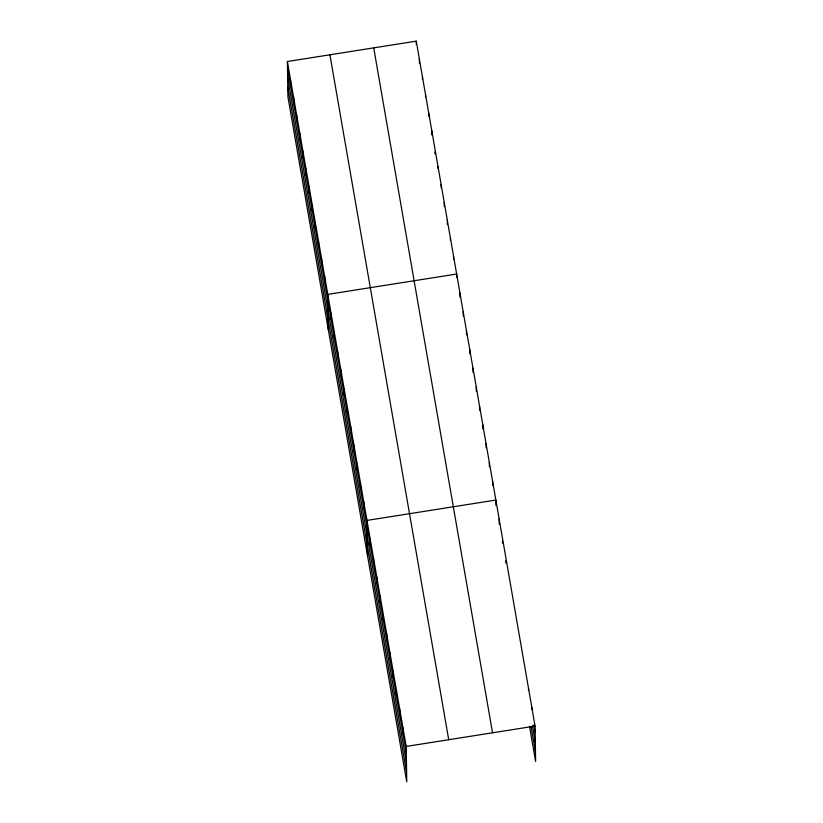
<?xml version="1.0" encoding="UTF-8"?>
<svg xmlns="http://www.w3.org/2000/svg" width="823" height="823" viewBox="0 0 823 823"><rect width="100%" height="100%" fill="white"/><g stroke="black" fill="none" stroke-linecap="round" stroke-linejoin="round"><path stroke-width="1.23" d="M287.381 61.519L406.192 746.44L406.747 781.85L287.937 96.919L287.381 61.519L416.253 41.15L535.063 726.081L535.619 761.481L529.518 726.318M406.192 746.44L535.063 726.081M533.86 724.981L535.166 732.511M532.481 725.752L535.32 742.079M531.113 726.812L535.475 751.924M373.724 47.868L492.535 732.799M329.91 54.791L448.72 739.723M287.484 67.959L406.284 752.88M287.628 77.516L406.439 762.437M287.783 87.361L406.593 772.293M531.792 707.245L531.833 709.385M528.531 688.409L528.561 690.548M505.723 560.854L505.764 562.994M502.442 540.937L502.472 543.087M499.129 518.891L499.211 524.251M495.94 505.415L495.858 500.055L366.976 520.414L367.542 555.823M492.586 481.218L492.658 485.508M489.325 462.382L489.387 466.672M486.054 443.546L486.126 447.835M482.792 424.709L482.854 428.999M479.521 405.873L479.593 410.163M476.25 387.036L476.322 391.326M472.988 368.2L473.05 372.49M469.717 349.364L469.789 353.664M466.456 330.527L466.518 334.827M463.184 311.701L463.256 315.991M459.923 292.865L459.985 297.154M456.703 277.248L456.652 274.028L327.77 294.387L328.326 329.797M453.545 256.107L453.596 259.327M450.438 238.197L450.469 240.347M447.331 220.286L447.393 224.576M444.225 202.376L444.286 206.666M441.118 184.455L441.169 187.675M438.011 166.544L438.042 168.694M434.956 151.854L434.986 153.994M431.797 130.713L431.859 135.013M428.69 112.802L428.732 116.022M425.584 94.892L425.614 97.032M422.466 76.981L422.508 79.121M419.36 59.061L419.432 63.361M416.253 41.15L416.304 44.37M402.92 727.604L403.023 734.044M399.649 708.768L399.752 715.208M396.388 689.941L396.491 696.371M393.116 671.105L393.219 677.545M389.855 652.269L389.948 658.709M386.584 633.432L386.687 639.872M383.312 614.596L383.415 621.036M380.051 595.759L380.154 602.199M376.78 576.923L376.883 583.363M373.519 558.087L373.611 564.527M370.247 539.25L370.35 545.69M363.715 501.577L363.817 508.017M360.443 482.751L360.546 489.181M357.182 463.915L357.285 470.355M353.911 445.078L354.013 451.518M350.649 426.242L350.742 432.682M347.378 407.406L347.481 413.846M344.107 388.569L344.209 395.009M340.845 369.733L340.948 376.173M337.574 350.896L337.677 357.336M334.313 332.06L334.405 338.5M331.041 313.224L331.144 319.663M324.663 276.477L324.766 282.917M321.556 258.566L321.659 265.006M318.45 240.655L318.552 247.085M315.343 222.735L315.446 229.175M312.236 204.824L312.339 211.264M309.129 186.914L309.232 193.354M306.022 169.003L306.125 175.433M302.915 151.082L303.018 157.522M299.809 133.172L299.911 139.612M296.702 115.261L296.805 121.701M293.595 97.34L293.698 103.78M290.488 79.43L290.591 85.87"/></g></svg>
